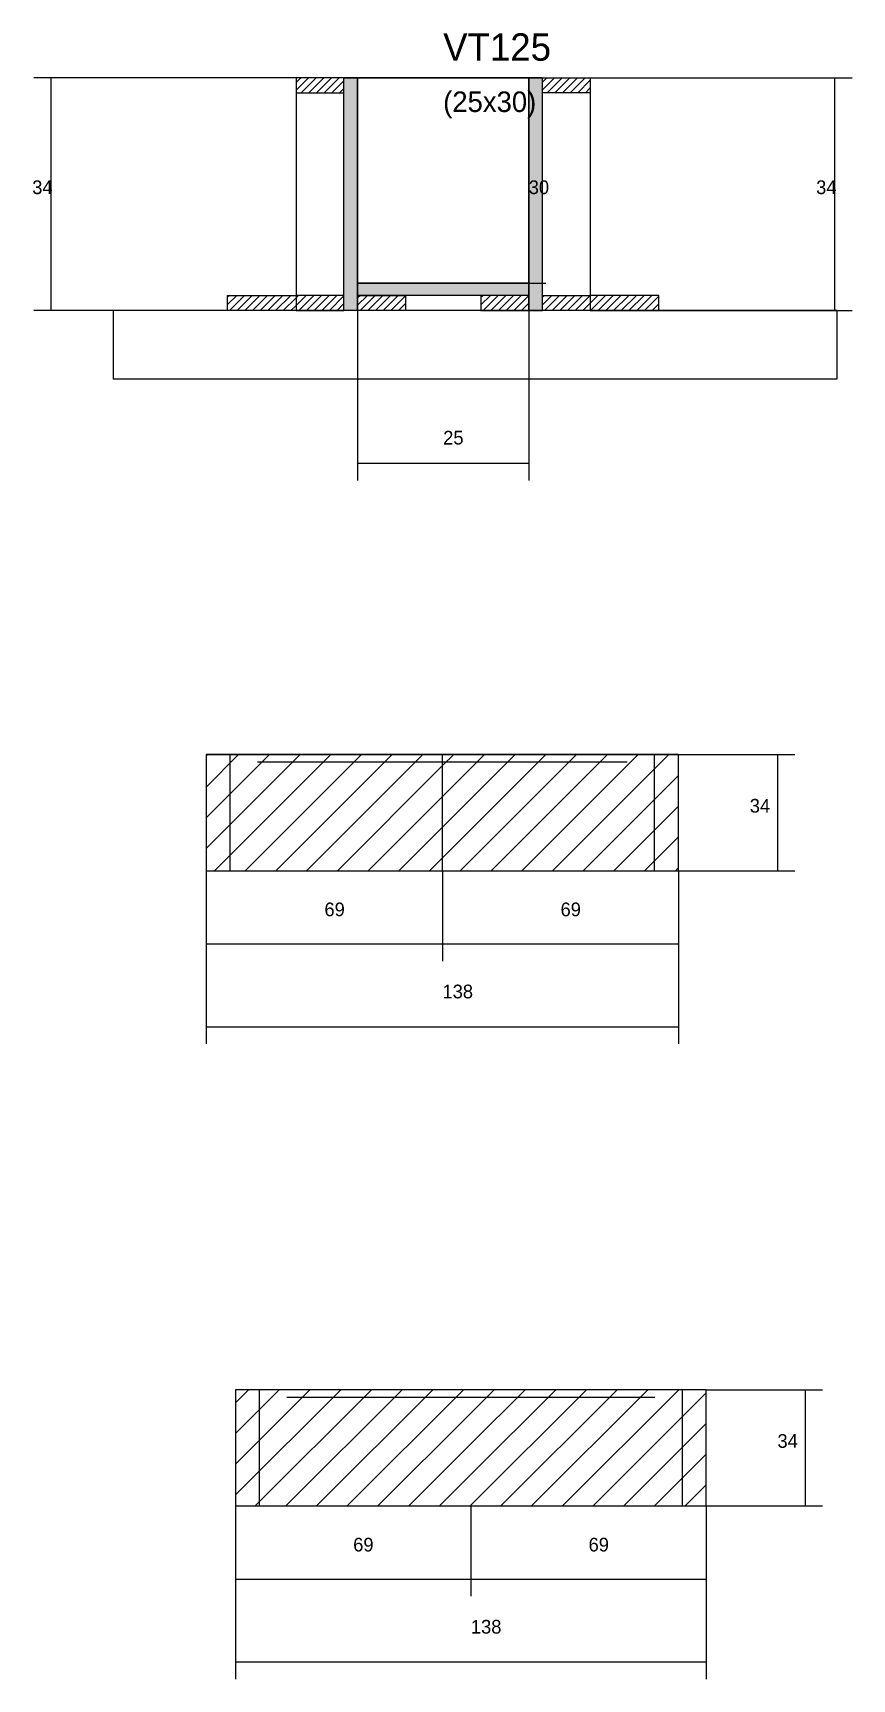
# Model space of a CAD drawing. Header units: metres. Extents: x 141263 to 141702, y 26213 to 27442.
# Drawn here: x 141463.1 to 141702.5, y 26961.2 to 27442.4 of the extents above.
import ezdxf

# ---------------------------------------------------------------- set-up
doc = ezdxf.new("R2010")
doc.units = ezdxf.units.M
for name, color, linetype in [('CONCRETO', 251, 'Continuous'), ('COTA', 241, 'Continuous'), ('Cota Seção (2x)', 4, 'Continuous'), ('Hachura', 253, 'Continuous'), ('Madeira', 126, 'Continuous'), ('Painéis', 200, 'Continuous'), ('SARR_2.2x7', 40, 'Continuous'), ('Texto Seção', 7, 'Continuous')]:
    doc.layers.add(name, color=color, linetype=linetype)

msp = doc.modelspace()

# ---------------------------------------------------------------- hatches: boundary and pattern name
at = {"layer": 'Hachura'}
h = msp.add_hatch(dxfattribs=at)
h.set_pattern_fill('ANSI31', scale=0.5)
h.paths.add_polyline_path([(141554, 27424.9), (141554, 27429.3), (141554, 27429.3), (141540, 27429.3), (141540, 27429.3), (141540, 27424.9), (141540, 27424.9), (141554, 27424.9)])
h = msp.add_hatch(color=8, dxfattribs=at)
h.dxf.hatch_style = 1
h.paths.add_polyline_path([(141554, 27429.3), (141558, 27429.3), (141558, 27429.3), (141558, 27361.3), (141558, 27361.3), (141554, 27361.3), (141554, 27361.3), (141554, 27429.3)])
h = msp.add_hatch(color=8, dxfattribs=at)
h.dxf.hatch_style = 1
h.paths.add_polyline_path([(141612, 27429.3), (141608, 27429.3), (141608, 27429.3), (141608, 27361.3), (141608, 27361.3), (141612, 27361.3), (141612, 27361.3), (141612, 27429.3)])
h = msp.add_hatch(dxfattribs=at)
h.set_pattern_fill('ANSI31', scale=0.5)
h.paths.add_polyline_path([(141612, 27424.9), (141612, 27429.3), (141612, 27429.3), (141626, 27429.3), (141626, 27429.3), (141626, 27424.9), (141626, 27424.9), (141612, 27424.9)])
h = msp.add_hatch(color=8, dxfattribs=at)
h.dxf.hatch_style = 1
h.paths.add_polyline_path([(141558, 27365.7), (141558, 27369.3), (141558, 27369.3), (141608, 27369.3), (141608, 27369.3), (141608, 27365.7), (141608, 27365.7), (141558, 27365.7)])
h = msp.add_hatch(dxfattribs=at)
h.set_pattern_fill('ANSI31', scale=0.5)
h.paths.add_polyline_path([(141520, 27361.3), (141520, 27365.7), (141520, 27365.7), (141540, 27365.7), (141540, 27365.7), (141540, 27361.3), (141540, 27361.3), (141520, 27361.3)])
h = msp.add_hatch(dxfattribs=at)
h.set_pattern_fill('ANSI31', scale=0.5)
h.paths.add_polyline_path([(141554, 27361.3), (141554, 27365.7), (141554, 27365.7), (141540, 27365.7), (141540, 27365.7), (141540, 27361.3), (141540, 27361.3), (141554, 27361.3)])
h = msp.add_hatch(dxfattribs=at)
h.set_pattern_fill('ANSI31', scale=0.5)
h.paths.add_polyline_path([(141558, 27361.3), (141558, 27365.7), (141558, 27365.7), (141572, 27365.7), (141572, 27365.7), (141572, 27361.3), (141572, 27361.3), (141558, 27361.3)])
h = msp.add_hatch(dxfattribs=at)
h.set_pattern_fill('ANSI31', scale=0.5)
h.paths.add_polyline_path([(141608, 27361.3), (141608, 27365.7), (141608, 27365.7), (141594, 27365.7), (141594, 27365.7), (141594, 27361.3), (141594, 27361.3), (141608, 27361.3)])
h = msp.add_hatch(dxfattribs=at)
h.set_pattern_fill('ANSI31', scale=0.5)
h.paths.add_polyline_path([(141612, 27361.3), (141612, 27365.7), (141612, 27365.7), (141626, 27365.7), (141626, 27365.7), (141626, 27361.3), (141626, 27361.3), (141612, 27361.3)])
h = msp.add_hatch(dxfattribs=at)
h.set_pattern_fill('ANSI31', scale=0.5)
h.paths.add_polyline_path([(141646, 27361.3), (141646, 27365.7), (141646, 27365.7), (141626, 27365.7), (141626, 27365.7), (141626, 27361.3), (141626, 27361.3), (141646, 27361.3)])
h = msp.add_hatch(dxfattribs=at)
h.set_pattern_fill('ANSI31', scale=2)
h.paths.add_polyline_path([(141582.8, 27197.5), (141582.8, 27231.5), (141513.7, 27231.5), (141513.7, 27197.5)])
h = msp.add_hatch(dxfattribs=at)
h.set_pattern_fill('ANSI31', scale=2)
h.paths.add_polyline_path([(141651.8, 27197.5), (141651.8, 27231.5), (141582.8, 27231.5), (141582.8, 27197.5)])
h = msp.add_hatch(dxfattribs=at)
h.set_pattern_fill('ANSI31', scale=2)
h.paths.add_polyline_path([(141522.3, 27045.8), (141522.3, 27011.8), (141591.1, 27011.8), (141591.1, 27045.8)])
h = msp.add_hatch(dxfattribs=at)
h.set_pattern_fill('ANSI31', scale=2)
h.paths.add_polyline_path([(141591.1, 27045.8), (141591.1, 27011.8), (141659.9, 27011.8), (141659.9, 27045.8)])

# ---------------------------------------------------------------- linework, layer by layer
at = {"layer": 'CONCRETO'}
for points in [[(141558, 27429.3), (141558, 27429.3), (141558, 27429.3), (141558, 27429.3), (141608, 27429.3), (141608, 27429.3), (141608, 27429.3), (141608, 27369.3), (141558, 27369.3), (141558, 27429.3)], [(141558, 27369.3), (141608, 27369.3), (141608, 27429.3), (141558, 27429.3)]]:
    msp.add_lwpolyline(points, close=True, dxfattribs=at)
at = {"layer": 'COTA'}
for p, q in [((141558, 27429.3), (141463.4, 27429.3)), ((141468.4, 27361.3), (141468.4, 27429.3)), ((141626, 27429.3), (141702.5, 27429.3)), ((141697.5, 27361.3), (141697.5, 27429.3)), ((141558, 27365.7), (141558, 27311.6)), ((141608, 27365.7), (141608, 27311.6)), ((141520, 27361.3), (141463.4, 27361.3)), ((141646, 27361.3), (141702.5, 27361.3)), ((141558, 27316.6), (141608, 27316.6)), ((141651.8, 27231.5), (141685.8, 27231.5)), ((141680.8, 27197.5), (141680.8, 27231.5)), ((141513.7, 27197.5), (141513.7, 27146.9)), ((141513.7, 27197.5), (141513.7, 27171.1)), ((141582.8, 27197.5), (141582.8, 27171.1)), ((141582.8, 27197.5), (141582.8, 27171.1)), ((141651.8, 27197.5), (141685.8, 27197.5)), ((141651.8, 27197.5), (141651.8, 27146.9)), ((141651.8, 27197.5), (141651.8, 27171.1)), ((141513.7, 27176.1), (141582.8, 27176.1)), ((141582.8, 27176.1), (141651.8, 27176.1)), ((141513.7, 27151.9), (141651.8, 27151.9)), ((141659.9, 27045.8), (141693.9, 27045.8)), ((141688.9, 27011.8), (141688.9, 27045.8)), ((141522.3, 27011.8), (141522.3, 26961.2)), ((141522.3, 27011.8), (141522.3, 26985.4)), ((141591.1, 27011.8), (141591.1, 26985.4)), ((141591.1, 27011.8), (141591.1, 26985.4)), ((141659.9, 27011.8), (141693.9, 27011.8)), ((141659.9, 27011.8), (141659.9, 26961.2)), ((141659.9, 27011.8), (141659.9, 26985.4)), ((141522.3, 26990.4), (141591.1, 26990.4)), ((141591.1, 26990.4), (141659.9, 26990.4)), ((141522.3, 26966.2), (141659.9, 26966.2))]:
    msp.add_line(p, q, dxfattribs=at)
at = {"layer": 'Cota Seção (2x)'}
for p, q in [((141608, 27369.3), (141608, 27429.3)), ((141608, 27429.3), (141613, 27429.3)), ((141608, 27369.3), (141613, 27369.3))]:
    msp.add_line(p, q, dxfattribs=at)
at = {"layer": 'Madeira'}
for points in [[(141554, 27424.9), (141554, 27429.3), (141540, 27429.3), (141540, 27424.9)], [(141554, 27429.3), (141540, 27429.3), (141540, 27361.3), (141554, 27361.3)], [(141612, 27424.9), (141612, 27429.3), (141626, 27429.3), (141626, 27424.9)], [(141612, 27429.3), (141626, 27429.3), (141626, 27361.3), (141612, 27361.3)], [(141520, 27361.3), (141520, 27365.7), (141540, 27365.7), (141540, 27361.3)], [(141554, 27361.3), (141554, 27365.7), (141540, 27365.7), (141540, 27361.3)], [(141558, 27361.3), (141558, 27365.7), (141572, 27365.7), (141572, 27361.3)], [(141608, 27361.3), (141608, 27365.7), (141594, 27365.7), (141594, 27361.3)], [(141612, 27361.3), (141612, 27365.7), (141626, 27365.7), (141626, 27361.3)], [(141646, 27361.3), (141646, 27365.7), (141626, 27365.7), (141626, 27361.3)], [(141486.6, 27341.3), (141698.1, 27341.3), (141698.1, 27361.3), (141486.6, 27361.3)]]:
    msp.add_lwpolyline(points, close=True, dxfattribs=at)
at = {"layer": 'Painéis'}
for p, q in [((141558, 27361.3), (141558, 27429.3)), ((141608, 27361.3), (141608, 27429.3)), ((141558, 27369.3), (141608, 27369.3)), ((141558, 27365.7), (141558, 27369.3)), ((141608, 27365.7), (141608, 27369.3)), ((141513.7, 27231.5), (141651.8, 27231.5)), ((141582.8, 27197.5), (141582.8, 27231.5)), ((141651.8, 27197.5), (141651.8, 27231.5)), ((141513.7, 27197.5), (141651.8, 27197.5))]:
    msp.add_line(p, q, dxfattribs=at)
for points in [[(141554, 27429.3), (141558, 27429.3), (141558, 27361.3), (141554, 27361.3)], [(141612, 27429.3), (141608, 27429.3), (141608, 27361.3), (141612, 27361.3)], [(141558, 27365.7), (141558, 27369.3), (141608, 27369.3), (141608, 27365.7)], [(141513.7, 27197.5), (141651.8, 27197.5), (141651.8, 27231.5), (141513.7, 27231.5)], [(141522.3, 27011.8), (141659.9, 27011.8), (141659.9, 27045.8), (141522.3, 27045.8)]]:
    msp.add_lwpolyline(points, close=True, dxfattribs=at)
at = {"layer": 'SARR_2.2x7'}
for p, q in [((141520.7, 27197.5), (141520.7, 27231.5)), ((141528.7, 27229.3), (141582.8, 27229.3)), ((141582.8, 27229.3), (141636.8, 27229.3)), ((141644.8, 27197.5), (141644.8, 27231.5)), ((141529.3, 27011.8), (141529.3, 27045.8)), ((141652.9, 27011.8), (141652.9, 27045.8)), ((141537.3, 27043.6), (141591.1, 27043.6)), ((141591.1, 27043.6), (141644.9, 27043.6))]:
    msp.add_line(p, q, dxfattribs=at)

# ---------------------------------------------------------------- texts
at = {"layer": 'COTA'}
for s, p in [('34', (141462.9, 27395.3)), ('34', (141692, 27395.3)), ('25', (141583, 27322.1)), ('34', (141672.6, 27214.5)), ('69', (141548.3, 27184.2)), ('69', (141617.3, 27184.2)), ('138', (141582.8, 27160.2)), ('34', (141680.7, 27028.8)), ('69', (141556.7, 26998.5)), ('69', (141625.5, 26998.5)), ('138', (141591.1, 26974.5))]:
    msp.add_text(s, height=4, dxfattribs=at).set_placement(p)
at = {"layer": 'Cota Seção (2x)'}
msp.add_text('30', height=4, dxfattribs=at).set_placement((141608, 27395.3))
at = {"layer": 'Texto Seção'}
for s, height, p in [('VT125', 8, (141583, 27434.3)), ('(25x30)', 6, (141583, 27419.3))]:
    msp.add_text(s, height=height, dxfattribs=at).set_placement(p)

doc.saveas('drawing.dxf')
